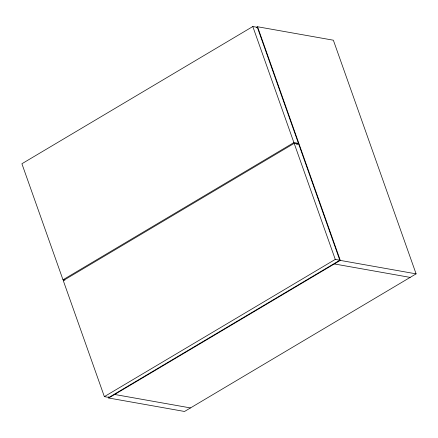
<?xml version="1.0" encoding="UTF-8"?>
<svg xmlns="http://www.w3.org/2000/svg" width="438" height="438" viewBox="0 0 438 438"><rect width="100%" height="100%" fill="white"/><g stroke="black" fill="none" stroke-linecap="round" stroke-linejoin="round"><path stroke-width="0.66" d="M296.69 144.436L298.453 143.385L257.358 27.337L252.808 26.532L21.9 163.746L62.995 279.794L64.944 280.145M256.465 27.397L257.549 26.751L333.356 40.203L416.1 273.859L184.529 411.468L108.723 398.016L108.268 396.729M62.995 279.794L293.903 142.58L298.453 143.385M294.177 143.357L63.269 280.577L104.364 396.625L108.914 397.43L339.822 260.216L298.727 144.162L294.177 143.357L335.273 259.406L339.822 260.216M104.364 396.625L335.273 259.406M108.723 398.016L340.293 260.407L416.1 273.859M334.336 263.944L410.143 277.396M114.674 394.479L190.486 407.931M257.549 26.751L340.293 260.407M252.808 26.532L293.903 142.58"/></g></svg>
